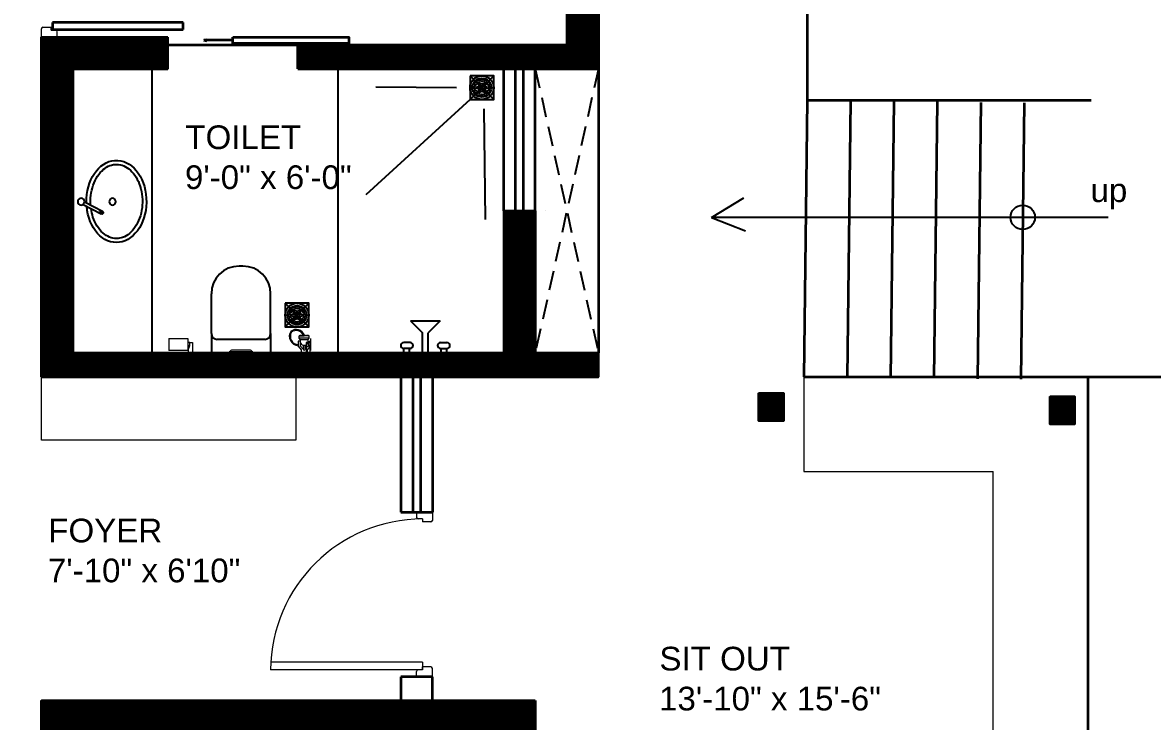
# Model space of a CAD drawing. Extents: x 47729 to 53274, y 8584 to 9735.
# Drawn here: x 48132.4 to 48418.6, y 9145.2 to 9322.2 of the extents above; entities that cross this region are included whole.
import ezdxf

# ---------------------------------------------------------------- set-up
doc = ezdxf.new("R2010")
doc.units = 0
doc.header["$LTSCALE"] = 100
doc.header["$MEASUREMENT"] = 0
doc.linetypes.add('HIDDENX2', pattern=[0.75, 0.5, -0.25])
doc.layers.get('0').update_dxf_attribs({"color": 250, "lineweight": 9})
for name, color, linetype in [('0-Cutout', 130, 'Continuous'), ('0-Fixture', 8, 'Continuous'), ('furniture', 185, 'Continuous'), ('Stairs', 140, 'Continuous'), ('TEXT', 7, 'Continuous')]:
    doc.layers.add(name, color=color, linetype=linetype)
for name, color, linetype, lineweight in [('hat', 8, 'Continuous', 5), ('ibis-fixtures', 7, 'Continuous', 0), ('new interiors', 23, 'Continuous', 13), ('wall', 2, 'Continuous', 35), ('win', 5, 'Continuous', 9)]:
    doc.layers.add(name, color=color, linetype=linetype, lineweight=lineweight)
doc.styles.get("Standard").update_dxf_attribs({"font": 'arial.ttf'})

# ---------------------------------------------------------------- blocks, each defined once
blk = doc.blocks.new('doorinch')
at = {"ltscale": 2}
for p, q in [((-0.9925, 0), (-0.9925, 1)), ((-0.9425, 0), (-0.9425, 0.9983)), ((-0.9425, 0), (-0.9925, 0))]:
    blk.add_line(p, q, dxfattribs=at)
blk.add_arc((-1, 0), 1, 0, 89.571, dxfattribs=at)
blk = doc.blocks.new('_ft')
at = {"layer": '0-Cutout'}
blk.add_circle((0, 0), 75, dxfattribs=at)
at = {"layer": '0-Fixture'}
for p, q in [((-70.7, 70.7), (70.7, -70.7)), ((70.7, 70.7), (-70.7, -70.7))]:
    blk.add_line(p, q, dxfattribs=at)
blk.add_lwpolyline([(-75, -75), (75, -75), (75, 75), (-75, 75)], close=True, dxfattribs=at)
at = {"layer": '0-Fixture', "color": 41}
for centre, radius in [((0, 0), 60), ((-48, 0), 8), ((-41.6, 24), 8), ((-24, 41.6), 8), ((-20.8, 12), 8), ((0, 48), 8), ((0, 24), 8), ((0, 0), 8), ((20.8, 12), 8), ((24, 41.6), 8), ((41.6, 24), 8), ((48, 0), 8), ((-41.6, -24), 8), ((-24, -41.6), 8), ((-20.8, -12), 8), ((0, -24), 8), ((0, -48), 8), ((20.8, -12), 8), ((24, -41.6), 8), ((41.6, -24), 8)]:
    blk.add_circle(centre, radius, dxfattribs=at)
blk = doc.blocks.new('14')
at = {"layer": 'furniture', "color": 9}
for p, q in [((-281256.09, -127333.7), (-281256.09, -127332.1)), ((-281253.44, -127332.09), (-281254.59, -127332.09)), ((-281254.59, -127333.7), (-281254.59, -127332.1)), ((-281253.44, -127333.59), (-281253.44, -127332.09)), ((-281253.44, -127333.59), (-281254.59, -127333.59)), ((-281256.09, -127341.44), (-281256.09, -127343.05)), ((-281254.59, -127341.44), (-281254.59, -127343.05)), ((-281253.44, -127341.55), (-281254.59, -127341.55)), ((-281253.44, -127341.55), (-281253.44, -127343.05)), ((-281253.44, -127343.05), (-281254.59, -127343.05))]:
    blk.add_line(p, q, dxfattribs=at)
at = {"layer": 'furniture', "color": 7}
for p, q in [((-281261.55, -127341.36), (-281261.55, -127333.78)), ((-281261.55, -127333.78), (-281258.55, -127336.82)), ((-281261.55, -127341.36), (-281258.55, -127338.32)), ((-281253.44, -127336.82), (-281258.55, -127336.82)), ((-281253.44, -127338.32), (-281258.55, -127338.32)), ((-281253.44, -127336.82), (-281253.44, -127338.32))]:
    blk.add_line(p, q, dxfattribs=at)
at = {"layer": 'furniture', "color": 9}
for centre, start, end in [((-281255.34, -127332.1), 0, 180), ((-281255.34, -127333.7), 180, 0), ((-281255.34, -127341.44), 0, 180), ((-281255.34, -127343.05), 180, 0)]:
    blk.add_arc(centre, 0.75, start, end, dxfattribs=at)
blk = doc.blocks.new('12')
at = {"layer": 'furniture'}
for p, q in [((-281326.32, -127391.48), (-281328.52, -127387.35)), ((-281325.7, -127391.17), (-281327.91, -127387.03))]:
    blk.add_line(p, q, dxfattribs=at)
for centre, radius in [((-281325.7, -127384.71), 0.781), ((-281328.04, -127387.47, 1.3), 0.26)]:
    blk.add_circle(centre, radius, dxfattribs=at)
at = {"layer": 'furniture', "color": 7}
blk.add_circle((-281325.69, -127391.95), 0.781, dxfattribs=at)
at = {"layer": 'furniture'}
blk.add_arc((-281328.21, -127387.19), 0.345, 28.0516, 208.0516, dxfattribs=at)
at = {"layer": 'furniture', "color": 9}
blk.add_ellipse((-281325.64, -127383.81), major_axis=(9.46, 0), ratio=0.729291, start_param=4.679854, end_param=10.877616, dxfattribs=at)
at = {"layer": 'furniture'}
blk.add_open_spline([(-281326.46, -127389.75), (-281325.74, -127389.8), (-281325.02, -127389.78), (-281323.48, -127389.61), (-281322.67, -127389.43), (-281321.17, -127388.91), (-281320.47, -127388.58), (-281319.26, -127387.79), (-281318.73, -127387.34), (-281317.9, -127386.37), (-281317.59, -127385.85), (-281317.19, -127384.79), (-281317.1, -127384.25), (-281317.12, -127383.17), (-281317.24, -127382.64), (-281317.69, -127381.58), (-281318.03, -127381.07), (-281318.91, -127380.11), (-281319.45, -127379.67), (-281320.71, -127378.91), (-281321.42, -127378.59), (-281322.95, -127378.11), (-281323.77, -127377.95), (-281325.44, -127377.81), (-281326.29, -127377.82), (-281327.94, -127378.03), (-281328.75, -127378.22), (-281330.24, -127378.75), (-281330.92, -127379.1), (-281332.12, -127379.9), (-281332.63, -127380.35), (-281333.44, -127381.33), (-281333.73, -127381.86), (-281334.09, -127382.85), (-281334.17, -127383.33), (-281334.17, -127383.81), (-281334.17, -127384.34), (-281334.07, -127384.88), (-281333.64, -127385.94), (-281333.32, -127386.45), (-281332.46, -127387.42), (-281331.93, -127387.87), (-281330.69, -127388.64), (-281329.99, -127388.97), (-281328.61, -127389.42), (-281327.96, -127389.57), (-281327.29, -127389.66)], degree=3, knots=[1.477578, 1.477578, 1.477578, 1.477578, 1.722682, 1.722682, 2.009796, 2.009796, 2.296909, 2.296909, 2.584023, 2.584023, 2.871137, 2.871137, 3.15825, 3.15825, 3.445364, 3.445364, 3.732478, 3.732478, 4.019591, 4.019591, 4.306705, 4.306705, 4.593819, 4.593819, 4.880932, 4.880932, 5.168046, 5.168046, 5.45516, 5.45516, 5.742273, 5.742273, 6.029387, 6.029387, 6.283185, 6.283185, 6.283185, 6.570299, 6.570299, 6.857413, 6.857413, 7.144526, 7.144526, 7.43164, 7.43164, 7.66542, 7.66542, 7.66542, 7.66542], dxfattribs=at)

msp = doc.modelspace()

# ---------------------------------------------------------------- hatches: boundary and pattern name
at = {"layer": 'wall', "ltscale": 0.12, "true_color": 0x636466}
h = msp.add_hatch(dxfattribs=at)
h.set_pattern_fill('ANSI32', color=251)
h.paths.add_polyline_path([(47879.5, 9517.16), (47873.27, 9517.16), (47873.27, 9510.16), (47879.5, 9510.16)])
h.paths.add_polyline_path([(48036.78, 9517.16), (48030.55, 9517.16), (48030.55, 9510.16), (48036.78, 9510.16)])
h.paths.add_polyline_path([(48182.77, 9517.16), (48176.54, 9517.16), (48176.54, 9510.16), (48182.77, 9510.16)])
h.paths.add_polyline_path([(48323.7, 9517.16), (48317.47, 9517.16), (48317.47, 9510.16), (48323.7, 9510.16)])
h.paths.add_polyline_path([(48326.33, 9357.82), (48320.1, 9357.82), (48320.1, 9350.82), (48326.33, 9350.82)])
h.paths.add_polyline_path([(48325.13, 9228.33), (48318.9, 9228.33), (48318.9, 9221.33), (48325.13, 9221.33)])
h.paths.add_polyline_path([(48398.89, 9227.48), (48392.66, 9227.48), (48392.66, 9220.47), (48398.89, 9220.47)])
h.paths.add_polyline_path([(48397.69, 9057.1), (48391.46, 9057.1), (48391.46, 9050.1), (48397.69, 9050.1)])
h.paths.add_polyline_path([(48325.77, 9055.95), (48319.54, 9055.95), (48319.54, 9048.95), (48325.77, 9048.95)])
h.paths.add_polyline_path([(48326.28, 8897.07), (48320.05, 8897.07), (48320.05, 8890.07), (48326.28, 8890.07)])
h.paths.add_polyline_path([(48179.8, 8897.07), (48173.57, 8897.07), (48173.57, 8890.07), (48179.8, 8890.07)])
h.paths.add_polyline_path([(47879.5, 9094.29), (47873.27, 9094.29), (47873.27, 9087.29), (47879.5, 9087.29)])
h.paths.add_polyline_path([(47879.5, 9251.85), (47873.27, 9251.85), (47873.27, 9244.84), (47879.5, 9244.84)])
h.paths.add_polyline_path([(47879.5, 9393.49), (47873.27, 9393.49), (47873.27, 9386.49), (47879.5, 9386.49)])
h = msp.add_hatch(dxfattribs=at)
h.set_pattern_fill('ANSI32', color=251)
h.paths.add_polyline_path([(47876.53, 8897.07), (47870.3, 8897.07), (47870.3, 8890.07), (47876.53, 8890.07)])
h.paths.add_polyline_path([(48033.81, 8897.07), (48027.58, 8897.07), (48027.58, 8890.07), (48033.81, 8890.07)])
h.paths.add_polyline_path([(47937.15, 9029.91), (47937.15, 9038.49), (47940.12, 9042.49), (47937.15, 9042.49), (47937.15, 9083.5), (47961.15, 9083.5), (47961.15, 9087.5), (47937.15, 9087.5), (47937.15, 9111.5), (47929.15, 9111.5), (47929.15, 9029.91), (47929.15, 8933.91), (47937.15, 8933.91), (47937.15, 8941.91), (47937.15, 8942.91)])
h.paths.add_polyline_path([(48262.25, 9022.49), (48254.25, 9022.49), (48254.25, 9002.49), (48214.15, 9002.49), (48214.15, 8994.49), (48254.25, 8994.49), (48254.25, 8944.91), (48145.15, 8944.91), (48145.15, 8994.49), (48178.15, 8994.49), (48178.15, 9002.49), (48137.15, 9002.49), (48137.15, 8944.91), (48081.15, 8944.91), (48073.15, 8944.91), (48073.15, 8936.91), (48262.25, 8936.91)])
h.paths.add_polyline_path([(47961.15, 9042.49), (47959.13, 9042.49), (47940.12, 9042.49), (47937.15, 9038.49), (47961.15, 9038.49)], flags=17)
h.paths.add_polyline_path([(48081.15, 9038.49), (48075.21, 9046.49), (48073.15, 9046.49), (48073.15, 9014.49), (48081.15, 9014.49)])
h.paths.add_polyline_path([(48081.15, 9046.49), (48075.21, 9046.49), (48081.15, 9038.49)], flags=17)
h.paths.add_polyline_path([(48145.15, 9142.49), (48254.25, 9142.49), (48254.25, 9118.49), (48262.25, 9118.49), (48262.25, 9150.49), (48137.15, 9150.49), (48137.15, 9038.49), (48145.15, 9038.49), (48145.15, 9046.49)])
h.paths.add_polyline_path([(47937.15, 9238.49), (47929.15, 9238.49), (47929.15, 9214.49), (47937.15, 9214.49)])
h.paths.add_polyline_path([(48081.15, 9238.49), (47973.15, 9238.49), (47973.15, 9232.49), (48081.15, 9232.49)])
h.paths.add_polyline_path([(48079.15, 9462.49), (48037.15, 9462.49), (48037.15, 9454.49), (48073.15, 9454.49), (48079.15, 9454.49)])
h.paths.add_polyline_path([(48079.15, 9454.49), (48073.15, 9454.49), (48073.15, 9439.41), (48073.32, 9439.41), (48073.32, 9438.41), (48073.31, 9435.47), (48073.32, 9435.47), (48073.32, 9434.47), (48073.28, 9416.41), (48073.32, 9416.41), (48073.32, 9415.41), (48073.31, 9412.46), (48073.32, 9412.46), (48073.32, 9411.46), (48073.26, 9391.1), (48073.32, 9391.1), (48073.32, 9390.1), (48073.31, 9387.15), (48073.32, 9387.15), (48073.32, 9386.15), (48073.24, 9370.69), (48073.32, 9370.69), (48073.32, 9369.69), (48073.15, 9354.49), (48079.15, 9354.49)], flags=16)
h.paths.add_polyline_path([(48177.15, 9462.49), (48115.15, 9462.49), (48115.15, 9454.49), (48135.15, 9454.49), (48135.15, 9360.49), (48109.15, 9360.49), (48109.15, 9354.49), (48133.15, 9354.49), (48141.15, 9354.49), (48141.15, 9454.49), (48177.15, 9454.49)])
h.paths.add_polyline_path([(48278.25, 9462.49), (48258.25, 9462.49), (48246.25, 9462.49), (48246.25, 9454.49), (48270.25, 9454.49), (48270.25, 9318.49), (48270.25, 9316.49), (48202.15, 9316.49), (48202.15, 9310.49), (48270.25, 9310.49), (48278.25, 9310.49)])
h.paths.add_polyline_path([(48145.15, 9310.49), (48165.15, 9310.49), (48169.15, 9310.49), (48169.15, 9318.49), (48137.15, 9318.49), (48137.15, 9310.49), (48137.15, 9232.49), (48201.64, 9232.49), (48278.25, 9232.49), (48278.25, 9238.49), (48270.25, 9238.49), (48205.2, 9238.49), (48205.2, 9238.49), (48204.19, 9238.49), (48145.15, 9238.49)])
h.paths.add_polyline_path([(48262.25, 9274.5), (48254.25, 9274.52), (48254.25, 9238.49), (48262.25, 9238.49)], flags=17)
h.paths.add_polyline_path([(47937.15, 9454.49), (47961.15, 9454.49), (47961.15, 9462.49), (47937.15, 9462.49), (47929.15, 9462.49), (47929.15, 9310.49), (47937.15, 9310.49), (48081.15, 9310.49), (48081.15, 9318.49), (47937.15, 9318.49)])

# ---------------------------------------------------------------- linework, layer by layer
msp.add_line((48204.19, 9241.11), (48204.19, 9238.49))
msp.add_line((48204.19, 9241.11), (48204.19, 9238.49))
msp.add_line((48204.19, 9241.11), (48204.19, 9238.49))
msp.add_line((48204.19, 9241.11), (48204.19, 9238.49))
msp.add_line((48204.19, 9241.11), (48204.19, 9238.49))
msp.add_line((48204.19, 9241.11), (48204.19, 9238.49))
msp.add_line((48204.19, 9241.11), (48204.19, 9238.49))
msp.add_line((48204.19, 9241.11), (48204.19, 9238.49))
at = {"layer": 'furniture', "linetype": 'ByBlock'}
for p, q in [((48188.21, 9260.49), (48187.21, 9260.49)), ((48188.21, 9260.49), (48187.21, 9260.49)), ((48188.21, 9260.49), (48187.21, 9260.49)), ((48188.21, 9260.49), (48187.21, 9260.49)), ((48188.21, 9260.49), (48187.21, 9260.49)), ((48188.21, 9260.49), (48187.21, 9260.49)), ((48188.21, 9260.49), (48187.21, 9260.49)), ((48188.21, 9260.49), (48187.21, 9260.49)), ((48180.21, 9243.42), (48180.21, 9253.49)), ((48180.21, 9243.42), (48180.21, 9253.49)), ((48180.21, 9243.42), (48180.21, 9253.49)), ((48180.21, 9243.42), (48180.21, 9253.49)), ((48180.21, 9243.42), (48180.21, 9253.49)), ((48180.21, 9243.42), (48180.21, 9253.49)), ((48180.21, 9243.42), (48180.21, 9253.49)), ((48180.21, 9243.42), (48180.21, 9253.49)), ((48195.21, 9243.42), (48195.21, 9253.49)), ((48195.21, 9243.42), (48195.21, 9253.49)), ((48195.21, 9243.42), (48195.21, 9253.49)), ((48195.21, 9243.42), (48195.21, 9253.49)), ((48195.21, 9243.42), (48195.21, 9253.49)), ((48195.21, 9243.42), (48195.21, 9253.49)), ((48195.21, 9243.42), (48195.21, 9253.49)), ((48195.21, 9243.42), (48195.21, 9253.49)), ((48180.24, 9243.14), (48180.24, 9238.49)), ((48180.24, 9243.14), (48180.24, 9238.49)), ((48180.24, 9243.14), (48180.24, 9238.49)), ((48180.24, 9243.14), (48180.24, 9238.49)), ((48180.24, 9243.14), (48180.24, 9238.49)), ((48180.24, 9243.14), (48180.24, 9238.49)), ((48180.24, 9243.14), (48180.24, 9238.49)), ((48180.24, 9243.14), (48180.24, 9238.49)), ((48193.71, 9241.92), (48181.71, 9241.92)), ((48193.71, 9241.92), (48181.71, 9241.92)), ((48193.71, 9241.92), (48181.71, 9241.92)), ((48193.71, 9241.92), (48181.71, 9241.92)), ((48193.71, 9241.92), (48181.71, 9241.92)), ((48193.71, 9241.92), (48181.71, 9241.92)), ((48193.71, 9241.92), (48181.71, 9241.92)), ((48193.71, 9241.92), (48181.71, 9241.92)), ((48195.21, 9243.42), (48195.21, 9238.49)), ((48195.21, 9243.42), (48195.21, 9238.49)), ((48195.21, 9243.42), (48195.21, 9238.49)), ((48195.21, 9243.42), (48195.21, 9238.49)), ((48195.21, 9243.42), (48195.21, 9238.49)), ((48195.21, 9243.42), (48195.21, 9238.49)), ((48195.21, 9243.42), (48195.21, 9238.49)), ((48195.21, 9243.42), (48195.21, 9238.49))]:
    msp.add_line(p, q, dxfattribs=at)
for centre, radius, start, end in [((48187.21, 9253.49), 7, 90, 180), ((48187.21, 9253.49), 7, 90, 180), ((48187.21, 9253.49), 7, 90, 180), ((48187.21, 9253.49), 7, 90, 180), ((48187.21, 9253.49), 7, 90, 180), ((48187.21, 9253.49), 7, 90, 180), ((48187.21, 9253.49), 7, 90, 180), ((48187.21, 9253.49), 7, 90, 180), ((48188.21, 9253.49), 7, 0, 90), ((48188.21, 9253.49), 7, 0, 90), ((48188.21, 9253.49), 7, 0, 90), ((48188.21, 9253.49), 7, 0, 90), ((48188.21, 9253.49), 7, 0, 90), ((48188.21, 9253.49), 7, 0, 90), ((48188.21, 9253.49), 7, 0, 90), ((48188.21, 9253.49), 7, 0, 90), ((48181.71, 9243.42), 1.5, 180, 270), ((48181.71, 9243.42), 1.5, 180, 270), ((48181.71, 9243.42), 1.5, 180, 270), ((48181.71, 9243.42), 1.5, 180, 270), ((48181.71, 9243.42), 1.5, 180, 270), ((48181.71, 9243.42), 1.5, 180, 270), ((48181.71, 9243.42), 1.5, 180, 270), ((48181.71, 9243.42), 1.5, 180, 270), ((48193.71, 9243.42), 1.5, 270, 0), ((48193.71, 9243.42), 1.5, 270, 0), ((48193.71, 9243.42), 1.5, 270, 0), ((48193.71, 9243.42), 1.5, 270, 0), ((48193.71, 9243.42), 1.5, 270, 0), ((48193.71, 9243.42), 1.5, 270, 0), ((48193.71, 9243.42), 1.5, 270, 0), ((48193.71, 9243.42), 1.5, 270, 0)]:
    msp.add_arc(centre, radius, start, end, dxfattribs=at)
at = {"layer": 'hat', "lineweight": -2, "ltscale": 0.1}
for p, q in [((48165.15, 9310.49), (48165.15, 9238.49)), ((48212.25, 9310.49), (48212.25, 9295.77)), ((48242.31, 9305.68), (48221.86, 9305.81)), ((48245.74, 9302.68), (48219.31, 9278.54)), ((48249.26, 9300.3), (48249.57, 9272.31)), ((48212.25, 9295.77), (48212.25, 9295.77)), ((48212.25, 9295.77), (48212.25, 9238.49))]:
    msp.add_line(p, q, dxfattribs=at)
at = {"layer": 'hat', "linetype": 'HIDDENX2', "lineweight": -2, "ltscale": 0.1}
for p, q in [((48262.25, 9310.49), (48278.25, 9238.49)), ((48278.25, 9310.49), (48262.25, 9238.49))]:
    msp.add_line(p, q, dxfattribs=at)
at = {"layer": 'ibis-fixtures'}
for p, q in [((48169.39, 9242.14), (48174.23, 9242.14)), ((48169.39, 9242.14), (48174.23, 9242.14)), ((48169.39, 9242.14), (48174.23, 9242.14)), ((48169.39, 9242.14), (48174.23, 9242.14)), ((48169.39, 9242.14), (48174.23, 9242.14)), ((48169.39, 9242.14), (48174.23, 9242.14)), ((48169.39, 9242.14), (48174.23, 9242.14)), ((48169.39, 9242.14), (48174.23, 9242.14)), ((48169.39, 9242.14), (48169.39, 9239.12)), ((48174.23, 9242.14), (48174.23, 9239.12)), ((48174.23, 9242.14), (48174.23, 9239.12)), ((48174.23, 9242.14), (48174.23, 9239.12)), ((48174.23, 9242.14), (48174.23, 9239.12)), ((48174.23, 9242.14), (48174.23, 9239.12)), ((48174.23, 9242.14), (48174.23, 9239.12)), ((48174.23, 9242.14), (48174.23, 9239.12)), ((48174.23, 9242.14), (48174.23, 9239.12)), ((48205.01, 9242.25), (48202.41, 9242.25)), ((48205.01, 9242.25), (48202.41, 9242.25)), ((48205.01, 9242.25), (48202.41, 9242.25)), ((48205.01, 9242.25), (48202.41, 9242.25)), ((48205.01, 9242.25), (48202.41, 9242.25)), ((48205.01, 9242.25), (48202.41, 9242.25)), ((48205.01, 9242.25), (48202.41, 9242.25)), ((48205.01, 9242.25), (48202.41, 9242.25)), ((48204.67, 9241.81), (48202.75, 9241.81)), ((48204.67, 9241.81), (48202.75, 9241.81)), ((48204.67, 9241.81), (48202.75, 9241.81)), ((48204.67, 9241.81), (48202.75, 9241.81)), ((48204.67, 9241.81), (48202.75, 9241.81)), ((48204.67, 9241.81), (48202.75, 9241.81)), ((48204.67, 9241.81), (48202.75, 9241.81)), ((48204.67, 9241.81), (48202.75, 9241.81)), ((48205.01, 9242.85), (48203.71, 9242.85)), ((48205.01, 9242.85), (48203.71, 9242.85)), ((48205.01, 9242.85), (48203.71, 9242.85)), ((48205.01, 9242.85), (48203.71, 9242.85)), ((48205.01, 9242.85), (48203.71, 9242.85)), ((48205.01, 9242.85), (48203.71, 9242.85)), ((48205.01, 9242.85), (48203.71, 9242.85)), ((48205.01, 9242.85), (48203.71, 9242.85)), ((48204.67, 9241.81), (48205.01, 9242.25)), ((48204.67, 9241.81), (48205.01, 9242.25)), ((48204.67, 9241.81), (48205.01, 9242.25)), ((48204.67, 9241.81), (48205.01, 9242.25)), ((48204.67, 9241.81), (48205.01, 9242.25)), ((48204.67, 9241.81), (48205.01, 9242.25)), ((48204.67, 9241.81), (48205.01, 9242.25)), ((48204.67, 9241.81), (48205.01, 9242.25)), ((48204.75, 9241.47), (48205.21, 9241.47)), ((48204.75, 9241.47), (48205.21, 9241.47)), ((48204.75, 9241.47), (48205.21, 9241.47)), ((48204.75, 9241.47), (48205.21, 9241.47)), ((48204.75, 9241.47), (48205.21, 9241.47)), ((48204.75, 9241.47), (48205.21, 9241.47)), ((48204.75, 9241.47), (48205.21, 9241.47)), ((48204.75, 9241.47), (48205.21, 9241.47)), ((48205.01, 9242.25), (48205.01, 9242.85)), ((48205.01, 9242.25), (48205.01, 9242.85)), ((48205.01, 9242.25), (48205.01, 9242.85)), ((48205.01, 9242.25), (48205.01, 9242.85)), ((48205.01, 9242.25), (48205.01, 9242.85)), ((48205.01, 9242.25), (48205.01, 9242.85)), ((48205.01, 9242.25), (48205.01, 9242.85)), ((48205.01, 9242.25), (48205.01, 9242.85)), ((48205.21, 9241.47), (48205.21, 9240.2)), ((48205.21, 9241.47), (48205.21, 9240.2)), ((48205.21, 9241.47), (48205.21, 9240.2)), ((48205.21, 9241.47), (48205.21, 9240.2)), ((48205.21, 9241.47), (48205.21, 9240.2)), ((48205.21, 9241.47), (48205.21, 9240.2)), ((48205.21, 9241.47), (48205.21, 9240.2)), ((48205.21, 9241.47), (48205.21, 9240.2)), ((48205.39, 9239.12), (48205.39, 9242.14)), ((48205.39, 9239.12), (48205.39, 9242.14)), ((48205.39, 9239.12), (48205.39, 9242.14)), ((48205.39, 9239.12), (48205.39, 9242.14)), ((48205.39, 9239.12), (48205.39, 9242.14)), ((48205.39, 9239.12), (48205.39, 9242.14)), ((48205.39, 9239.12), (48205.39, 9242.14)), ((48205.39, 9239.12), (48205.39, 9242.14)), ((48174.23, 9239.12), (48169.39, 9239.12)), ((48174.23, 9239.12), (48169.39, 9239.12)), ((48174.23, 9239.12), (48169.39, 9239.12)), ((48174.23, 9239.12), (48169.39, 9239.12)), ((48174.23, 9239.12), (48169.39, 9239.12)), ((48174.23, 9239.12), (48169.39, 9239.12)), ((48174.23, 9239.12), (48169.39, 9239.12)), ((48174.23, 9239.12), (48169.39, 9239.12)), ((48174.73, 9241.11), (48174.23, 9241.11)), ((48174.73, 9241.11), (48174.23, 9241.11)), ((48174.73, 9241.11), (48174.23, 9241.11)), ((48174.73, 9241.11), (48174.23, 9241.11)), ((48174.73, 9241.11), (48174.23, 9241.11)), ((48174.73, 9241.11), (48174.23, 9241.11)), ((48174.73, 9241.11), (48174.23, 9241.11)), ((48174.73, 9241.11), (48174.23, 9241.11)), ((48174.23, 9240.41), (48174.73, 9240.41)), ((48174.23, 9240.41), (48174.73, 9240.41)), ((48174.23, 9240.41), (48174.73, 9240.41)), ((48174.23, 9240.41), (48174.73, 9240.41)), ((48174.23, 9240.41), (48174.73, 9240.41)), ((48174.23, 9240.41), (48174.73, 9240.41)), ((48174.23, 9240.41), (48174.73, 9240.41)), ((48174.23, 9240.41), (48174.73, 9240.41)), ((48174.42, 9239.45), (48174.73, 9240.41)), ((48174.42, 9239.45), (48174.73, 9240.41)), ((48174.42, 9239.45), (48174.73, 9240.41)), ((48174.42, 9239.45), (48174.73, 9240.41)), ((48174.42, 9239.45), (48174.73, 9240.41)), ((48174.42, 9239.45), (48174.73, 9240.41)), ((48174.42, 9239.45), (48174.73, 9240.41)), ((48174.42, 9239.45), (48174.73, 9240.41)), ((48174.42, 9238.49), (48174.42, 9239.45)), ((48174.42, 9238.49), (48174.42, 9239.45)), ((48174.42, 9238.49), (48174.42, 9239.45)), ((48174.42, 9238.49), (48174.42, 9239.45)), ((48174.42, 9238.49), (48174.42, 9239.45)), ((48174.42, 9238.49), (48174.42, 9239.45)), ((48174.42, 9238.49), (48174.42, 9239.45)), ((48174.42, 9238.49), (48174.42, 9239.45)), ((48174.73, 9241.11), (48175.43, 9241.11)), ((48174.73, 9240.41), (48174.73, 9241.11)), ((48174.73, 9241.11), (48175.43, 9241.11)), ((48174.73, 9240.41), (48174.73, 9241.11)), ((48174.73, 9241.11), (48175.43, 9241.11)), ((48174.73, 9240.41), (48174.73, 9241.11)), ((48174.73, 9241.11), (48175.43, 9241.11)), ((48174.73, 9240.41), (48174.73, 9241.11)), ((48174.73, 9241.11), (48175.43, 9241.11)), ((48174.73, 9240.41), (48174.73, 9241.11)), ((48174.73, 9241.11), (48175.43, 9241.11)), ((48174.73, 9240.41), (48174.73, 9241.11)), ((48174.73, 9241.11), (48175.43, 9241.11)), ((48174.73, 9240.41), (48174.73, 9241.11)), ((48174.73, 9241.11), (48175.43, 9241.11)), ((48174.73, 9240.41), (48174.73, 9241.11)), ((48175.43, 9241.11), (48175.43, 9238.49)), ((48175.43, 9241.11), (48175.43, 9238.49)), ((48175.43, 9241.11), (48175.43, 9238.49)), ((48175.43, 9241.11), (48175.43, 9238.49)), ((48175.43, 9241.11), (48175.43, 9238.49)), ((48175.43, 9241.11), (48175.43, 9238.49)), ((48175.43, 9241.11), (48175.43, 9238.49)), ((48175.43, 9241.11), (48175.43, 9238.49)), ((48190.71, 9238.74), (48184.71, 9238.74)), ((48184.71, 9238.74), (48184.71, 9238.49)), ((48190.71, 9238.74), (48184.71, 9238.74)), ((48184.71, 9238.74), (48184.71, 9238.49)), ((48190.71, 9238.74), (48184.71, 9238.74)), ((48184.71, 9238.74), (48184.71, 9238.49)), ((48190.71, 9238.74), (48184.71, 9238.74)), ((48184.71, 9238.74), (48184.71, 9238.49)), ((48190.71, 9238.74), (48184.71, 9238.74)), ((48184.71, 9238.74), (48184.71, 9238.49)), ((48190.71, 9238.74), (48184.71, 9238.74)), ((48184.71, 9238.74), (48184.71, 9238.49)), ((48190.71, 9238.74), (48184.71, 9238.74)), ((48184.71, 9238.74), (48184.71, 9238.49)), ((48190.71, 9238.74), (48184.71, 9238.74)), ((48184.71, 9238.74), (48184.71, 9238.49)), ((48189.96, 9239.24), (48185.46, 9239.24)), ((48189.96, 9239.24), (48185.46, 9239.24)), ((48189.96, 9239.24), (48185.46, 9239.24)), ((48189.96, 9239.24), (48185.46, 9239.24)), ((48189.96, 9239.24), (48185.46, 9239.24)), ((48189.96, 9239.24), (48185.46, 9239.24)), ((48189.96, 9239.24), (48185.46, 9239.24)), ((48189.96, 9239.24), (48185.46, 9239.24)), ((48190.71, 9238.74), (48190.71, 9238.49)), ((48190.71, 9238.74), (48190.71, 9238.49)), ((48190.71, 9238.74), (48190.71, 9238.49)), ((48190.71, 9238.74), (48190.71, 9238.49)), ((48190.71, 9238.74), (48190.71, 9238.49)), ((48190.71, 9238.74), (48190.71, 9238.49)), ((48190.71, 9238.74), (48190.71, 9238.49)), ((48190.71, 9238.74), (48190.71, 9238.49)), ((48204.89, 9241.11), (48204.19, 9241.11)), ((48204.89, 9241.11), (48204.19, 9241.11)), ((48204.89, 9241.11), (48204.19, 9241.11)), ((48204.89, 9241.11), (48204.19, 9241.11)), ((48204.89, 9241.11), (48204.19, 9241.11)), ((48204.89, 9241.11), (48204.19, 9241.11)), ((48204.89, 9241.11), (48204.19, 9241.11)), ((48204.89, 9241.11), (48204.19, 9241.11)), ((48205.21, 9240.2), (48204.49, 9239.27)), ((48205.21, 9240.2), (48204.49, 9239.27)), ((48205.21, 9240.2), (48204.49, 9239.27)), ((48205.21, 9240.2), (48204.49, 9239.27)), ((48205.21, 9240.2), (48204.49, 9239.27)), ((48205.21, 9240.2), (48204.49, 9239.27)), ((48205.21, 9240.2), (48204.49, 9239.27)), ((48205.21, 9240.2), (48204.49, 9239.27)), ((48204.49, 9239.27), (48204.49, 9238.49)), ((48204.49, 9239.27), (48204.49, 9238.49)), ((48204.49, 9239.27), (48204.49, 9238.49)), ((48204.49, 9239.27), (48204.49, 9238.49)), ((48204.49, 9239.27), (48204.49, 9238.49)), ((48204.49, 9239.27), (48204.49, 9238.49)), ((48204.49, 9239.27), (48204.49, 9238.49)), ((48204.49, 9239.27), (48204.49, 9238.49)), ((48204.89, 9241.11), (48205.39, 9241.11)), ((48204.89, 9240.41), (48204.89, 9241.11)), ((48204.89, 9241.11), (48205.39, 9241.11)), ((48204.89, 9240.41), (48204.89, 9241.11)), ((48204.89, 9241.11), (48205.39, 9241.11)), ((48204.89, 9240.41), (48204.89, 9241.11)), ((48204.89, 9241.11), (48205.39, 9241.11)), ((48204.89, 9240.41), (48204.89, 9241.11)), ((48204.89, 9241.11), (48205.39, 9241.11)), ((48204.89, 9240.41), (48204.89, 9241.11)), ((48204.89, 9241.11), (48205.39, 9241.11)), ((48204.89, 9240.41), (48204.89, 9241.11)), ((48204.89, 9241.11), (48205.39, 9241.11)), ((48204.89, 9240.41), (48204.89, 9241.11)), ((48204.89, 9241.11), (48205.39, 9241.11)), ((48204.89, 9240.41), (48204.89, 9241.11)), ((48205.39, 9240.41), (48204.89, 9240.41)), ((48205.2, 9239.45), (48204.89, 9240.41)), ((48205.39, 9240.41), (48204.89, 9240.41)), ((48205.2, 9239.45), (48204.89, 9240.41)), ((48205.39, 9240.41), (48204.89, 9240.41)), ((48205.2, 9239.45), (48204.89, 9240.41)), ((48205.39, 9240.41), (48204.89, 9240.41)), ((48205.2, 9239.45), (48204.89, 9240.41)), ((48205.39, 9240.41), (48204.89, 9240.41)), ((48205.2, 9239.45), (48204.89, 9240.41)), ((48205.39, 9240.41), (48204.89, 9240.41)), ((48205.2, 9239.45), (48204.89, 9240.41)), ((48205.39, 9240.41), (48204.89, 9240.41)), ((48205.2, 9239.45), (48204.89, 9240.41)), ((48205.39, 9240.41), (48204.89, 9240.41)), ((48205.2, 9239.45), (48204.89, 9240.41)), ((48205.2, 9238.49), (48205.2, 9239.45)), ((48205.2, 9238.49), (48205.2, 9239.45)), ((48205.2, 9238.49), (48205.2, 9239.45)), ((48205.2, 9238.49), (48205.2, 9239.45)), ((48205.2, 9238.49), (48205.2, 9239.45)), ((48205.2, 9238.49), (48205.2, 9239.45)), ((48205.2, 9238.49), (48205.2, 9239.45)), ((48205.2, 9238.49), (48205.2, 9239.45)), ((48175.43, 9238.49), (48174.42, 9238.49)), ((48175.43, 9238.49), (48174.42, 9238.49)), ((48175.43, 9238.49), (48174.42, 9238.49)), ((48175.43, 9238.49), (48174.42, 9238.49)), ((48175.43, 9238.49), (48174.42, 9238.49)), ((48175.43, 9238.49), (48174.42, 9238.49)), ((48175.43, 9238.49), (48174.42, 9238.49)), ((48175.43, 9238.49), (48174.42, 9238.49)), ((48190.71, 9238.49), (48184.71, 9238.49)), ((48190.71, 9238.49), (48184.71, 9238.49)), ((48190.71, 9238.49), (48184.71, 9238.49)), ((48190.71, 9238.49), (48184.71, 9238.49)), ((48190.71, 9238.49), (48184.71, 9238.49)), ((48190.71, 9238.49), (48184.71, 9238.49)), ((48190.71, 9238.49), (48184.71, 9238.49)), ((48190.71, 9238.49), (48184.71, 9238.49)), ((48204.19, 9238.49), (48205.2, 9238.49)), ((48204.19, 9238.49), (48205.2, 9238.49)), ((48204.19, 9238.49), (48205.2, 9238.49)), ((48204.19, 9238.49), (48205.2, 9238.49)), ((48204.19, 9238.49), (48205.2, 9238.49)), ((48204.19, 9238.49), (48205.2, 9238.49)), ((48204.19, 9238.49), (48205.2, 9238.49)), ((48204.19, 9238.49), (48205.2, 9238.49))]:
    msp.add_line(p, q, dxfattribs=at)
at = {"layer": 'ibis-fixtures', "elevation": 0}
for points in [[(48202.67, 9241.47), (48202.21, 9241.47), (48202.21, 9240.2), (48202.93, 9239.27), (48202.93, 9238.49)], [(48202.67, 9241.47), (48202.21, 9241.47), (48202.21, 9240.2), (48202.93, 9239.27), (48202.93, 9238.49)], [(48202.67, 9241.47), (48202.21, 9241.47), (48202.21, 9240.2), (48202.93, 9239.27), (48202.93, 9238.49)], [(48202.67, 9241.47), (48202.21, 9241.47), (48202.21, 9240.2), (48202.93, 9239.27), (48202.93, 9238.49)], [(48202.67, 9241.47), (48202.21, 9241.47), (48202.21, 9240.2), (48202.93, 9239.27), (48202.93, 9238.49)], [(48202.67, 9241.47), (48202.21, 9241.47), (48202.21, 9240.2), (48202.93, 9239.27), (48202.93, 9238.49)], [(48202.67, 9241.47), (48202.21, 9241.47), (48202.21, 9240.2), (48202.93, 9239.27), (48202.93, 9238.49)], [(48202.67, 9241.47), (48202.21, 9241.47), (48202.21, 9240.2), (48202.93, 9239.27), (48202.93, 9238.49)], [(48202.75, 9241.81), (48202.41, 9242.25), (48202.41, 9242.85), (48203.71, 9242.85)], [(48202.75, 9241.81), (48202.41, 9242.25), (48202.41, 9242.85), (48203.71, 9242.85)], [(48202.75, 9241.81), (48202.41, 9242.25), (48202.41, 9242.85), (48203.71, 9242.85)], [(48202.75, 9241.81), (48202.41, 9242.25), (48202.41, 9242.85), (48203.71, 9242.85)], [(48202.75, 9241.81), (48202.41, 9242.25), (48202.41, 9242.85), (48203.71, 9242.85)], [(48202.75, 9241.81), (48202.41, 9242.25), (48202.41, 9242.85), (48203.71, 9242.85)], [(48202.75, 9241.81), (48202.41, 9242.25), (48202.41, 9242.85), (48203.71, 9242.85)], [(48202.75, 9241.81), (48202.41, 9242.25), (48202.41, 9242.85), (48203.71, 9242.85)], [(48202.67, 9241.47), (48202.67, 9240.32), (48203.45, 9239.45)], [(48202.67, 9241.47), (48202.67, 9240.32), (48203.45, 9239.45)], [(48202.67, 9241.47), (48202.67, 9240.32), (48203.45, 9239.45)], [(48202.67, 9241.47), (48202.67, 9240.32), (48203.45, 9239.45)], [(48202.67, 9241.47), (48202.67, 9240.32), (48203.45, 9239.45)], [(48202.67, 9241.47), (48202.67, 9240.32), (48203.45, 9239.45)], [(48202.67, 9241.47), (48202.67, 9240.32), (48203.45, 9239.45)], [(48202.67, 9241.47), (48202.67, 9240.32), (48203.45, 9239.45)], [(48204.75, 9241.47), (48204.75, 9240.32), (48203.97, 9239.45)], [(48204.75, 9241.47), (48204.75, 9240.32), (48203.97, 9239.45)], [(48204.75, 9241.47), (48204.75, 9240.32), (48203.97, 9239.45)], [(48204.75, 9241.47), (48204.75, 9240.32), (48203.97, 9239.45)], [(48204.75, 9241.47), (48204.75, 9240.32), (48203.97, 9239.45)], [(48204.75, 9241.47), (48204.75, 9240.32), (48203.97, 9239.45)], [(48204.75, 9241.47), (48204.75, 9240.32), (48203.97, 9239.45)], [(48204.75, 9241.47), (48204.75, 9240.32), (48203.97, 9239.45)]]:
    msp.add_lwpolyline(points, dxfattribs=at)
for points in [[(48202.92, 9242.85), (48202.59, 9242.85), (48202.59, 9242.97), (48202.92, 9242.97)], [(48202.92, 9242.85), (48202.59, 9242.85), (48202.59, 9242.97), (48202.92, 9242.97)], [(48202.92, 9242.85), (48202.59, 9242.85), (48202.59, 9242.97), (48202.92, 9242.97)], [(48202.92, 9242.85), (48202.59, 9242.85), (48202.59, 9242.97), (48202.92, 9242.97)], [(48202.92, 9242.85), (48202.59, 9242.85), (48202.59, 9242.97), (48202.92, 9242.97)], [(48202.92, 9242.85), (48202.59, 9242.85), (48202.59, 9242.97), (48202.92, 9242.97)], [(48202.92, 9242.85), (48202.59, 9242.85), (48202.59, 9242.97), (48202.92, 9242.97)], [(48202.92, 9242.85), (48202.59, 9242.85), (48202.59, 9242.97), (48202.92, 9242.97)], [(48203.41, 9242.85), (48203.08, 9242.85), (48203.08, 9242.97), (48203.41, 9242.97)], [(48203.41, 9242.85), (48203.08, 9242.85), (48203.08, 9242.97), (48203.41, 9242.97)], [(48203.41, 9242.85), (48203.08, 9242.85), (48203.08, 9242.97), (48203.41, 9242.97)], [(48203.41, 9242.85), (48203.08, 9242.85), (48203.08, 9242.97), (48203.41, 9242.97)], [(48203.41, 9242.85), (48203.08, 9242.85), (48203.08, 9242.97), (48203.41, 9242.97)], [(48203.41, 9242.85), (48203.08, 9242.85), (48203.08, 9242.97), (48203.41, 9242.97)], [(48203.41, 9242.85), (48203.08, 9242.85), (48203.08, 9242.97), (48203.41, 9242.97)], [(48203.41, 9242.85), (48203.08, 9242.85), (48203.08, 9242.97), (48203.41, 9242.97)], [(48203.87, 9242.85), (48203.55, 9242.85), (48203.55, 9242.97), (48203.87, 9242.97)], [(48203.87, 9242.85), (48203.55, 9242.85), (48203.55, 9242.97), (48203.87, 9242.97)], [(48203.87, 9242.85), (48203.55, 9242.85), (48203.55, 9242.97), (48203.87, 9242.97)], [(48203.87, 9242.85), (48203.55, 9242.85), (48203.55, 9242.97), (48203.87, 9242.97)], [(48203.87, 9242.85), (48203.55, 9242.85), (48203.55, 9242.97), (48203.87, 9242.97)], [(48203.87, 9242.85), (48203.55, 9242.85), (48203.55, 9242.97), (48203.87, 9242.97)], [(48203.87, 9242.85), (48203.55, 9242.85), (48203.55, 9242.97), (48203.87, 9242.97)], [(48203.87, 9242.85), (48203.55, 9242.85), (48203.55, 9242.97), (48203.87, 9242.97)], [(48204.33, 9242.85), (48204.01, 9242.85), (48204.01, 9242.97), (48204.33, 9242.97)], [(48204.33, 9242.85), (48204.01, 9242.85), (48204.01, 9242.97), (48204.33, 9242.97)], [(48204.33, 9242.85), (48204.01, 9242.85), (48204.01, 9242.97), (48204.33, 9242.97)], [(48204.33, 9242.85), (48204.01, 9242.85), (48204.01, 9242.97), (48204.33, 9242.97)], [(48204.33, 9242.85), (48204.01, 9242.85), (48204.01, 9242.97), (48204.33, 9242.97)], [(48204.33, 9242.85), (48204.01, 9242.85), (48204.01, 9242.97), (48204.33, 9242.97)], [(48204.33, 9242.85), (48204.01, 9242.85), (48204.01, 9242.97), (48204.33, 9242.97)], [(48204.33, 9242.85), (48204.01, 9242.85), (48204.01, 9242.97), (48204.33, 9242.97)], [(48204.81, 9242.85), (48204.49, 9242.85), (48204.49, 9242.97), (48204.81, 9242.97)], [(48204.81, 9242.85), (48204.49, 9242.85), (48204.49, 9242.97), (48204.81, 9242.97)], [(48204.81, 9242.85), (48204.49, 9242.85), (48204.49, 9242.97), (48204.81, 9242.97)], [(48204.81, 9242.85), (48204.49, 9242.85), (48204.49, 9242.97), (48204.81, 9242.97)], [(48204.81, 9242.85), (48204.49, 9242.85), (48204.49, 9242.97), (48204.81, 9242.97)], [(48204.81, 9242.85), (48204.49, 9242.85), (48204.49, 9242.97), (48204.81, 9242.97)], [(48204.81, 9242.85), (48204.49, 9242.85), (48204.49, 9242.97), (48204.81, 9242.97)], [(48204.81, 9242.85), (48204.49, 9242.85), (48204.49, 9242.97), (48204.81, 9242.97)]]:
    msp.add_lwpolyline(points, close=True, dxfattribs=at)
msp.add_lwpolyline([(48203.46, 9240.43), (48203.46, 9239.45, 1), (48203.97, 9239.45), (48203.97, 9240.48)], format="xyb", dxfattribs=at)
msp.add_lwpolyline([(48203.46, 9240.43), (48203.46, 9239.45, 1), (48203.97, 9239.45), (48203.97, 9240.48)], format="xyb", dxfattribs=at)
msp.add_lwpolyline([(48203.46, 9240.43), (48203.46, 9239.45, 1), (48203.97, 9239.45), (48203.97, 9240.48)], format="xyb", dxfattribs=at)
msp.add_lwpolyline([(48203.46, 9240.43), (48203.46, 9239.45, 1), (48203.97, 9239.45), (48203.97, 9240.48)], format="xyb", dxfattribs=at)
msp.add_lwpolyline([(48203.46, 9240.43), (48203.46, 9239.45, 1), (48203.97, 9239.45), (48203.97, 9240.48)], format="xyb", dxfattribs=at)
msp.add_lwpolyline([(48203.46, 9240.43), (48203.46, 9239.45, 1), (48203.97, 9239.45), (48203.97, 9240.48)], format="xyb", dxfattribs=at)
msp.add_lwpolyline([(48203.46, 9240.43), (48203.46, 9239.45, 1), (48203.97, 9239.45), (48203.97, 9240.48)], format="xyb", dxfattribs=at)
msp.add_lwpolyline([(48203.46, 9240.43), (48203.46, 9239.45, 1), (48203.97, 9239.45), (48203.97, 9240.48)], format="xyb", dxfattribs=at)
at = {"layer": 'ibis-fixtures'}
for centre, radius, start, end in [((48201.72, 9242.22), 2.23, 19.8361, 129.9799), ((48201.72, 9242.22), 2.23, 19.8361, 129.9799), ((48201.72, 9242.22), 2.23, 19.8361, 129.9799), ((48201.72, 9242.22), 2.23, 19.8361, 129.9799), ((48201.72, 9242.22), 2.23, 19.8361, 129.9799), ((48201.72, 9242.22), 2.23, 19.8361, 129.9799), ((48201.72, 9242.22), 2.23, 19.8361, 129.9799), ((48201.72, 9242.22), 2.23, 19.8361, 129.9799), ((48202.31, 9242.69), 2.36, 147.6354, 266.5814), ((48202.31, 9242.69), 2.36, 147.6354, 266.5814), ((48202.31, 9242.69), 2.36, 147.6354, 266.5814), ((48202.31, 9242.69), 2.36, 147.6354, 266.5814), ((48202.31, 9242.69), 2.36, 147.6354, 266.5814), ((48202.31, 9242.69), 2.36, 147.6354, 266.5814), ((48202.31, 9242.69), 2.36, 147.6354, 266.5814), ((48202.31, 9242.69), 2.36, 147.6354, 266.5814), ((48202.31, 9242.7), 2.1, 150.0782, 267.4958), ((48202.31, 9242.7), 2.1, 150.0782, 267.4958), ((48202.31, 9242.7), 2.1, 150.0782, 267.4958), ((48202.31, 9242.7), 2.1, 150.0782, 267.4958), ((48202.31, 9242.7), 2.1, 150.0782, 267.4958), ((48202.31, 9242.7), 2.1, 150.0782, 267.4958), ((48202.31, 9242.7), 2.1, 150.0782, 267.4958), ((48202.31, 9242.7), 2.1, 150.0782, 267.4958), ((48201.72, 9242.19), 1.98, 22.9912, 128.3721), ((48201.72, 9242.19), 1.98, 22.9912, 128.3721), ((48201.72, 9242.19), 1.98, 22.9912, 128.3721), ((48201.72, 9242.19), 1.98, 22.9912, 128.3721), ((48201.72, 9242.19), 1.98, 22.9912, 128.3721), ((48201.72, 9242.19), 1.98, 22.9912, 128.3721), ((48201.72, 9242.19), 1.98, 22.9912, 128.3721), ((48201.72, 9242.19), 1.98, 22.9912, 128.3721), ((48203.7, 9241.47), 1.03, 159.852, 18.8746), ((48203.7, 9241.47), 1.03, 159.852, 18.8746), ((48203.7, 9241.47), 1.03, 159.852, 18.8746), ((48203.7, 9241.47), 1.03, 159.852, 18.8746), ((48203.7, 9241.47), 1.03, 159.852, 18.8746), ((48203.7, 9241.47), 1.03, 159.852, 18.8746), ((48203.7, 9241.47), 1.03, 159.852, 18.8746), ((48203.7, 9241.47), 1.03, 159.852, 18.8746), ((48185.46, 9238.74), 0.5, 90, 180), ((48185.46, 9238.74), 0.5, 90, 180), ((48185.46, 9238.74), 0.5, 90, 180), ((48185.46, 9238.74), 0.5, 90, 180), ((48185.46, 9238.74), 0.5, 90, 180), ((48185.46, 9238.74), 0.5, 90, 180), ((48185.46, 9238.74), 0.5, 90, 180), ((48185.46, 9238.74), 0.5, 90, 180), ((48189.96, 9238.74), 0.5, 360, 90), ((48189.96, 9238.74), 0.5, 360, 90), ((48189.96, 9238.74), 0.5, 360, 90), ((48189.96, 9238.74), 0.5, 360, 90), ((48189.96, 9238.74), 0.5, 360, 90), ((48189.96, 9238.74), 0.5, 360, 90), ((48189.96, 9238.74), 0.5, 360, 90), ((48189.96, 9238.74), 0.5, 360, 90)]:
    msp.add_arc(centre, radius, start, end, dxfattribs=at)
at = {"layer": 'new interiors'}
for p, q in [((48330.25, 9232.49), (48330.25, 9208.49)), ((48330.25, 9208.49), (48378.25, 9208.49)), ((48378.25, 9070.49), (48378.25, 9208.49)), ((48378.25, 9208.49), (48378.25, 9208.49))]:
    msp.add_line(p, q, dxfattribs=at)
msp.add_lwpolyline([(48137.15, 9232.49), (48201.64, 9232.49), (48201.64, 9216.44), (48137.15, 9216.44)], close=True, dxfattribs=at)
at = {"layer": 'Stairs'}
for p, q in [((48306.93, 9272.84), (48315.12, 9277.76)), ((48407.42, 9272.84), (48306.93, 9272.84)), ((48306.93, 9272.84), (48315.53, 9269.41))]:
    msp.add_line(p, q, dxfattribs=at)
msp.add_circle((48385.74, 9272.84), 3.09, dxfattribs=at)
at = {"layer": 'wall', "linetype": 'ByBlock'}
for p, q in [((48278.25, 9462.49), (48278.25, 9310.49)), ((48270.25, 9454.49), (48270.25, 9318.49)), ((48270.25, 9454.49), (48270.25, 9318.49)), ((48137.15, 9310.49), (48137.15, 9318.49)), ((48137.15, 9318.49), (48169.15, 9318.49)), ((48169.15, 9310.49), (48169.15, 9318.49)), ((48202.15, 9310.49), (48202.15, 9316.49)), ((48270.25, 9316.49), (48202.15, 9316.49)), ((48270.25, 9318.49), (48270.25, 9316.49)), ((48137.15, 9232.49), (48137.15, 9310.49)), ((48145.15, 9310.49), (48169.15, 9310.49)), ((48145.15, 9310.49), (48145.15, 9238.49)), ((48145.15, 9310.49), (48165.15, 9310.49)), ((48202.15, 9310.49), (48270.25, 9310.49)), ((48278.25, 9310.49), (48254.25, 9310.49)), ((48270.25, 9310.49), (48278.25, 9310.49)), ((48278.25, 9310.49), (48278.25, 9238.49)), ((48331.1, 9302.49), (48330.25, 9232.49)), ((48342.1, 9302.36), (48341.25, 9232.35)), ((48353.1, 9302.22), (48352.25, 9232.22)), ((48364.1, 9302.09), (48363.25, 9232.09)), ((48375.1, 9301.95), (48374.25, 9231.95)), ((48386.1, 9301.82), (48385.25, 9231.82)), ((48254.25, 9274.52), (48254.25, 9238.49)), ((48254.25, 9274.52), (48262.25, 9274.5)), ((48262.25, 9274.5), (48262.25, 9238.49)), ((48145.15, 9238.49), (48270.25, 9238.49)), ((48145.15, 9238.49), (48241.15, 9238.49)), ((48145.15, 9238.49), (48241.15, 9238.49)), ((48145.15, 9238.49), (48241.15, 9238.49)), ((48145.15, 9238.49), (48241.15, 9238.49)), ((48145.15, 9238.49), (48265.15, 9238.49)), ((48145.15, 9238.49), (48241.15, 9238.49)), ((48145.15, 9238.49), (48241.15, 9238.49)), ((48145.15, 9238.49), (48241.15, 9238.49)), ((48145.15, 9238.49), (48241.15, 9238.49)), ((48145.15, 9238.49), (48265.15, 9238.49)), ((48145.15, 9238.49), (48241.15, 9238.49)), ((48145.15, 9238.49), (48241.15, 9238.49)), ((48145.15, 9238.49), (48241.15, 9238.49)), ((48145.15, 9238.49), (48241.15, 9238.49)), ((48145.15, 9238.49), (48265.15, 9238.49)), ((48145.15, 9238.49), (48241.15, 9238.49)), ((48145.15, 9238.49), (48241.15, 9238.49)), ((48145.15, 9238.49), (48241.15, 9238.49)), ((48145.15, 9238.49), (48241.15, 9238.49)), ((48145.15, 9238.49), (48265.15, 9238.49)), ((48145.15, 9238.49), (48241.15, 9238.49)), ((48145.15, 9238.49), (48241.15, 9238.49)), ((48145.15, 9238.49), (48241.15, 9238.49)), ((48145.15, 9238.49), (48241.15, 9238.49)), ((48145.15, 9238.49), (48265.15, 9238.49)), ((48145.15, 9238.49), (48241.15, 9238.49)), ((48145.15, 9238.49), (48241.15, 9238.49)), ((48145.15, 9238.49), (48241.15, 9238.49)), ((48145.15, 9238.49), (48241.15, 9238.49)), ((48145.15, 9238.49), (48265.15, 9238.49)), ((48145.15, 9238.49), (48241.15, 9238.49)), ((48145.15, 9238.49), (48241.15, 9238.49)), ((48145.15, 9238.49), (48241.15, 9238.49)), ((48145.15, 9238.49), (48241.15, 9238.49)), ((48145.15, 9238.49), (48265.15, 9238.49)), ((48145.15, 9238.49), (48241.15, 9238.49)), ((48145.15, 9238.49), (48241.15, 9238.49)), ((48145.15, 9238.49), (48241.15, 9238.49)), ((48145.15, 9238.49), (48241.15, 9238.49)), ((48270.25, 9238.49), (48278.25, 9238.49)), ((48278.25, 9232.49), (48278.25, 9238.49)), ((48137.15, 9232.49), (48278.25, 9232.49)), ((48330.25, 9232.49), (48402.25, 9232.49)), ((48402.25, 9232.49), (48402.25, 9046.49)), ((48137.15, 9038.49), (48137.15, 9150.49)), ((48137.15, 9150.49), (48262.25, 9150.49)), ((48262.25, 9150.49), (48262.25, 9118.49))]:
    msp.add_line(p, q, dxfattribs=at)
at = {"layer": 'wall', "color": 5, "ltscale": 0.12}
for p, q in [((48173.08, 9322.16), (48139.92, 9322.16)), ((48139.92, 9322.16), (48139.92, 9320.43)), ((48173.08, 9320.43), (48173.08, 9322.16)), ((48173.08, 9322.16), (48173.08, 9322.16)), ((48139.92, 9320.43), (48173.08, 9320.43)), ((48202.15, 9316.49), (48169.15, 9316.49)), ((48178.28, 9317.69), (48179.02, 9317.86)), ((48185.6, 9317.69), (48178.28, 9317.69)), ((48178.28, 9317.69), (48179.03, 9317.56)), ((48254.25, 9274.52), (48254.25, 9310.49)), ((48257.25, 9274.52), (48257.25, 9310.49)), ((48259.25, 9274.5), (48259.25, 9310.49)), ((48262.25, 9274.5), (48262.25, 9310.49)), ((48262.25, 9310.49), (48262.25, 9310.49)), ((48245.74, 9302.68), (48245.74, 9302.68)), ((48254.25, 9274.52), (48254.25, 9274.52)), ((48264.87, 9274.49), (48264.87, 9274.49)), ((48249.57, 9272.31), (48249.57, 9272.31)), ((48212.25, 9238.49), (48212.25, 9238.49)), ((48278.25, 9238.49), (48278.25, 9238.49)), ((48228.2, 9232.49), (48228.2, 9198.2)), ((48231.2, 9232.49), (48231.2, 9198.2)), ((48233.2, 9232.49), (48233.2, 9198.2)), ((48236.2, 9232.49), (48236.2, 9198.2)), ((48402.25, 9208.49), (48402.25, 9208.49)), ((48228.2, 9198.2), (48236.2, 9198.2)), ((48236.2, 9156.49), (48228.2, 9156.49)), ((48228.2, 9156.49), (48228.2, 9150.49)), ((48236.2, 9150.49), (48236.2, 9156.49))]:
    msp.add_line(p, q, dxfattribs=at)
at = {"layer": 'wall', "color": 251, "ltscale": 0.12, "true_color": 0x636466}
msp.add_line((48402.25, 9232.49), (48797.79, 9232.49), dxfattribs=at)
at = {"layer": 'wall', "linetype": 'ByBlock'}
msp.add_lwpolyline([(48331.1, 9521.94), (48331.1, 9302.49), (48403.1, 9302.49)], dxfattribs=at)
at = {"layer": 'wall', "color": 5, "ltscale": 0.12}
for points in [[(48185.6, 9318.49), (48214.99, 9318.49), (48214.99, 9316.89), (48185.6, 9316.89)], [(48318.9, 9228.33), (48325.13, 9228.33), (48325.13, 9221.33), (48318.9, 9221.33)], [(48392.66, 9227.48), (48398.89, 9227.48), (48398.89, 9220.47), (48392.66, 9220.47)]]:
    msp.add_lwpolyline(points, close=True, dxfattribs=at)
at = {"layer": 'win'}
for p, q in [((48137.15, 9318.49), (48137.15, 9320.59)), ((48137.15, 9318.49), (48137.15, 9320.59)), ((48137.55, 9320.99), (48139.65, 9320.99)), ((48137.55, 9320.99), (48139.65, 9320.99)), ((48139.65, 9320.24), (48139.65, 9320.99)), ((48139.65, 9320.24), (48139.65, 9320.99)), ((48139.65, 9320.24), (48140.75, 9320.24)), ((48139.65, 9320.24), (48140.75, 9320.24)), ((48141.15, 9318.49), (48141.15, 9319.84)), ((48141.15, 9318.49), (48141.15, 9319.84)), ((48232.2, 9198.2), (48232.2, 9196.85)), ((48232.2, 9198.2), (48232.2, 9196.85)), ((48233.7, 9196.45), (48232.6, 9196.45)), ((48233.7, 9196.45), (48232.6, 9196.45)), ((48233.7, 9196.45), (48233.7, 9195.7)), ((48233.7, 9196.45), (48233.7, 9195.7)), ((48235.8, 9195.7), (48233.7, 9195.7)), ((48235.8, 9195.7), (48233.7, 9195.7)), ((48236.2, 9198.2), (48236.2, 9196.1)), ((48236.2, 9198.2), (48236.2, 9196.1)), ((48235.8, 9158.99), (48233.7, 9158.99)), ((48233.7, 9158.24), (48233.7, 9158.99)), ((48235.8, 9158.99), (48233.7, 9158.99)), ((48233.7, 9158.24), (48233.7, 9158.99)), ((48236.2, 9156.49), (48236.2, 9158.59)), ((48236.2, 9156.49), (48236.2, 9158.59)), ((48232.2, 9156.49), (48232.2, 9157.84)), ((48232.2, 9156.49), (48232.2, 9157.84)), ((48233.7, 9158.24), (48232.6, 9158.24)), ((48233.7, 9158.24), (48232.6, 9158.24))]:
    msp.add_line(p, q, dxfattribs=at)
for centre, start, end in [((48137.55, 9320.59), 90, 180), ((48137.55, 9320.59), 90, 180), ((48140.75, 9319.84), 0, 90), ((48140.75, 9319.84), 0, 90), ((48232.6, 9196.85), 180, 270), ((48232.6, 9196.85), 180, 270), ((48235.8, 9196.1), 270, 0), ((48235.8, 9196.1), 270, 0), ((48235.8, 9158.59), 0, 90), ((48235.8, 9158.59), 0, 90), ((48232.6, 9157.84), 90, 180), ((48232.6, 9157.84), 90, 180)]:
    msp.add_arc(centre, 0.4, start, end, dxfattribs=at)

# ---------------------------------------------------------------- block references
at = {"layer": '0-Fixture', "linetype": 'Continuous', "xscale": 0.0399999999790453, "yscale": 0.0400000000081491, "zscale": 0.04, "rotation": 270}
for p in [(48248.74, 9305.68), (48248.74, 9305.68), (48248.74, 9305.68), (48248.74, 9305.68), (48248.74, 9305.68), (48248.74, 9305.68), (48248.74, 9305.68), (48248.74, 9305.68), (48201.9, 9248.08), (48201.9, 9248.08), (48201.9, 9248.08), (48201.9, 9248.08), (48201.9, 9248.08), (48201.9, 9248.08), (48201.9, 9248.08), (48201.9, 9248.08)]:
    msp.add_blockref('_ft', p, dxfattribs=at)
at = {"layer": 'furniture', "linetype": 'ByBlock', "xscale": -1.099999999976716, "yscale": 1.099999999976716, "zscale": 1.1, "rotation": 269.9999999999959}
msp.add_blockref('12', (188278.35, 318735.08), dxfattribs=at)
msp.add_blockref('12', (188278.35, 318735.08), dxfattribs=at)
at = {"layer": 'furniture', "linetype": 'ByBlock', "rotation": 270}
msp.add_blockref('14', (175571.98, -272014.95), dxfattribs=at)
msp.add_blockref('14', (175571.98, -272014.95), dxfattribs=at)
msp.add_blockref('14', (175571.98, -272014.95), dxfattribs=at)
msp.add_blockref('14', (175571.98, -272014.95), dxfattribs=at)
msp.add_blockref('14', (175571.98, -272014.95), dxfattribs=at)
msp.add_blockref('14', (175571.98, -272014.95), dxfattribs=at)
msp.add_blockref('14', (175571.98, -272014.95), dxfattribs=at)
at = {"layer": 'win', "xscale": 38.5, "yscale": 38.5, "zscale": 38.5, "rotation": 90.00000000000001}
msp.add_blockref('doorinch', (48233.7, 9196.45), dxfattribs=at)
msp.add_blockref('doorinch', (48233.7, 9196.45), dxfattribs=at)

# ---------------------------------------------------------------- texts
at = {"layer": 'TEXT'}
for s, p in [('TOILET', (48173.62, 9290.13)), ('9\'-0" x 6\'-0"', (48173.52, 9280.01)), ('up', (48402.9, 9276.72)), ('FOYER', (48138.89, 9190.53)), ('7\'-10" x 6\'10"', (48138.8, 9180.41)), ('SIT OUT', (48293.71, 9158.08)), ('13\'-10" x 15\'-6"', (48293.61, 9147.96))]:
    msp.add_text(s, height=6, dxfattribs=at).set_placement(p)

doc.saveas('drawing.dxf')
